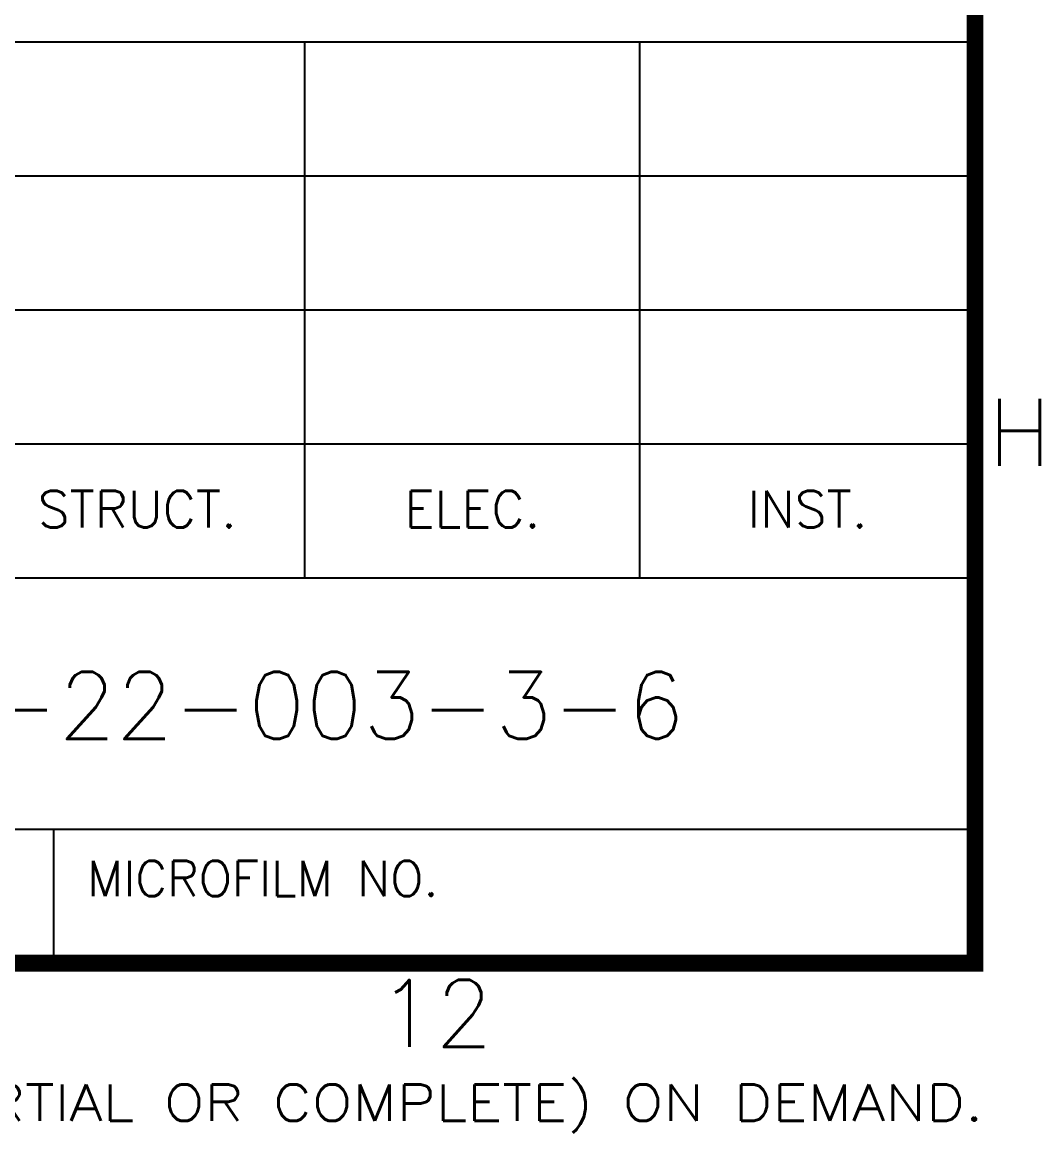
# Model space of a CAD drawing. Header units: millimetres. Extents: x 0 to 810, y -10 to 568.
# Drawn here: x 748.1 to 808.9, y -10.1 to 56.2 of the extents above; entities that cross this region are included whole.
import ezdxf
from ezdxf.enums import TextEntityAlignment as Align

# ---------------------------------------------------------------- set-up
doc = ezdxf.new("R2010")
doc.units = ezdxf.units.MM
doc.layers.add('2', color=7, linetype='Continuous')
doc.layers.add('TTBOX', color=6, linetype='Continuous')
doc.layers.add('DIM', color=3, linetype='Continuous', lineweight=13)
doc.styles.add('ROMANS', font='romans.shx', dxfattribs={"height": 0.1})
doc.styles.add('S3', font='SIMPLEX')
doc.styles.get("Standard").update_dxf_attribs({"font": 'romans.shx'})

msp = doc.modelspace()

# ---------------------------------------------------------------- linework, layer by layer
at = {"color": 6, "const_width": 1}
msp.add_lwpolyline([(0, 558), (805, 558), (805, 0), (0, 0), (0, 558)], dxfattribs=at)
at = {"layer": 'TTBOX', "color": 6}
for p, q in [((670, 55), (805, 55)), ((670, 23), (805, 23))]:
    msp.add_line(p, q, dxfattribs=at)
at = {"layer": 'TTBOX', "color": 7}
for p, q in [((765, 23), (765, 55)), ((785, 23), (785, 55)), ((685, 47), (805, 47)), ((685, 39), (805, 39)), ((685, 31), (805, 31)), ((750, 8), (750, 0))]:
    msp.add_line(p, q, dxfattribs=at)
at = {"layer": 'TTBOX'}
msp.add_line((670, 8), (805, 8), dxfattribs=at)

# ---------------------------------------------------------------- texts
at = {"style": 'ROMANS', "width": 1.026272}
msp.add_text("THIS DRAWING IS NOT TO BE REPRODUCED OR COPIED WITHOUT PERMISSION AND IS TO BE RETRUNED TO LG ENG'G WITH ANY COPIES (PARTIAL OR COMPLETE) ON DEMAND.", height=2.16, dxfattribs=at).set_placement((504.551, -9.408), (805.501, -9.408), align=Align.FIT)
at = {"layer": '2', "color": 2}
msp.add_text('61-P-1-22-003-3-6', height=4, dxfattribs=at).set_placement((755.343, 15.387), align=Align.MIDDLE)
at = {"layer": 'DIM', "color": 2, "style": 'S3'}
for s, p in [('H', (807.666, 31.686)), ('12', (772.781, -2.998))]:
    msp.add_text(s, height=4, dxfattribs=at).set_placement(p, align=Align.MIDDLE)
at = {"layer": 'TTBOX', "color": 7}
for s, p in [('STRUCT.', (755, 26)), ('ELEC.', (775, 26)), ('INST.', (795, 26))]:
    msp.add_text(s, height=2.2, dxfattribs=at).set_placement(p, align=Align.CENTER)
msp.add_text('MICROFILM NO.', height=2.1, dxfattribs=at).set_placement((752, 4))

doc.saveas('drawing.dxf')
